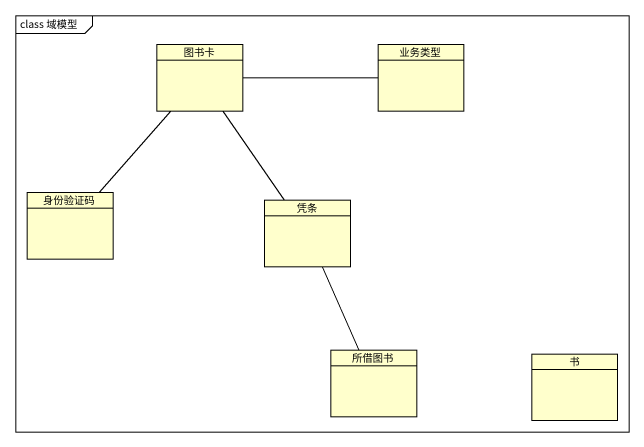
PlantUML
@startuml
mainframe class 域模型
hide circle
hide empty members
class 图书卡
class 业务类型
class 身份验证码
class 凭条
class 所借图书
class 书
图书卡 -right- 业务类型
图书卡 -- 身份验证码
图书卡 -- 凭条
凭条 -- 所借图书
@enduml
